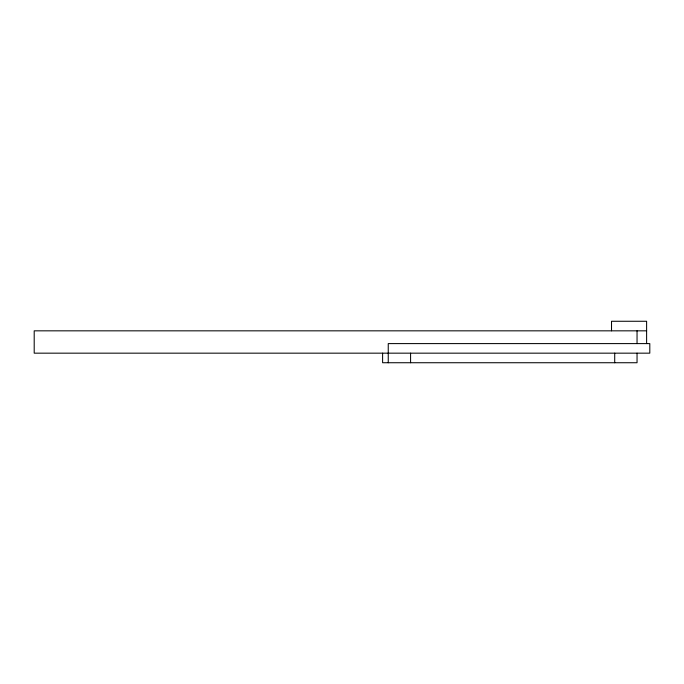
<?xml version="1.0" encoding="UTF-8"?>
<svg xmlns="http://www.w3.org/2000/svg" width="684" height="684" viewBox="0 0 684 684"><rect width="100%" height="100%" fill="white"/><g stroke="black" fill="none" stroke-linecap="round" stroke-linejoin="round"><path stroke-width="1.03" d="M646.611 330.834L34.2 330.834L34.2 353.166L649.8 353.166L649.8 343.599L388.247 343.599L388.247 362.734M646.611 343.599L646.611 321.266L611.522 321.266L611.522 330.834M637.043 330.834L637.043 343.599M637.043 353.166L637.043 362.734L382.604 362.734L382.604 353.166M614.711 353.166L614.711 362.734M410.58 353.166L410.58 362.734"/></g></svg>
